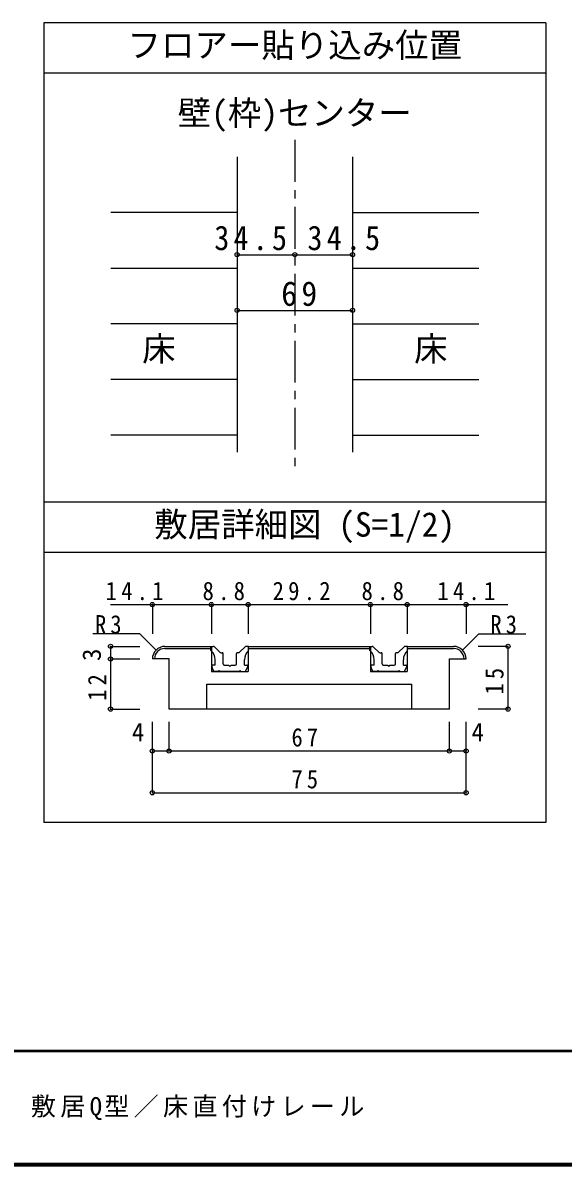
# Model space of a CAD drawing. Units: millimetres, scale not verified, with parts at other scales. Extents: x -973 to 977, y -718 to 696.
# Drawn here: x -448 to -125, y -701 to -18 of the extents above; entities that cross this region are included whole.
import ezdxf
from ezdxf.enums import TextEntityAlignment as Align

# ---------------------------------------------------------------- set-up
doc = ezdxf.new("R2010")
doc.units = ezdxf.units.MM
doc.header["$LTSCALE"] = 5
doc.header["$PDMODE"] = 32
doc.header["$PDSIZE"] = 2.5
doc.linetypes.add('CHAIN1', pattern=[8, 5, -1, 1, -1])
for name, color, linetype in [('0-1_通り芯', 4, 'CHAIN1'), ('0-3_仕上げ', 2, 'Continuous'), ('0-4_枠', 3, 'Continuous'), ('0-A_文字', 3, 'Continuous'), ('0-B_寸法', 7, 'Continuous'), ('1-4_枠', 3, 'Continuous'), ('1-7_金物', 7, 'Continuous'), ('1-B_ﾊｯﾁ', 7, 'Continuous'), ('F-1_枠', 6, 'Continuous'), ('F-A_文字', 7, 'Continuous')]:
    doc.layers.add(name, color=color, linetype=linetype)
doc.styles.add('ＭＳ ゴシック', font='')
doc.styles.get('ＭＳ ゴシック').set_extended_font_data('MS Gothic')

msp = doc.modelspace()

# ---------------------------------------------------------------- linework, layer by layer
at = {"layer": '0-1_通り芯'}
msp.add_line((-285.18, -87.5), (-285.18, -284.007), dxfattribs=at)
at = {"layer": '0-3_仕上げ', "color": 4}
for p, q in [((-319.68, -130.801), (-395.18, -130.801)), ((-250.68, -130.801), (-175.18, -130.801)), ((-395.18, -164.103), (-319.68, -164.103)), ((-250.68, -164.103), (-175.18, -164.103)), ((-319.68, -197.404), (-395.18, -197.404)), ((-250.68, -197.404), (-175.18, -197.404)), ((-319.68, -230.706), (-395.18, -230.706)), ((-250.68, -230.706), (-175.18, -230.706)), ((-319.68, -264.007), (-395.18, -264.007)), ((-250.68, -264.007), (-175.18, -264.007))]:
    msp.add_line(p, q, dxfattribs=at)
at = {"layer": '0-4_枠'}
for p, q in [((-319.68, -97.5), (-319.68, -274.007)), ((-250.68, -97.5), (-250.68, -274.007))]:
    msp.add_line(p, q, dxfattribs=at)
at = {"layer": '0-A_文字'}
for p, q in [((-435.18, -17.5), (-435.18, -495.5)), ((-135.18, -17.5), (-435.18, -17.5)), ((-135.18, -17.5), (-135.18, -495.5)), ((-135.18, -47.5), (-435.18, -47.5)), ((-135.18, -304.007), (-435.18, -304.007)), ((-135.18, -334.007), (-435.18, -334.007)), ((-135.18, -495.5), (-435.18, -495.5))]:
    msp.add_line(p, q, dxfattribs=at)
at = {"layer": '0-B_寸法', "color": 4}
for p, q in [((-319.68, -156.062), (-285.18, -156.062)), ((-285.18, -156.062), (-250.68, -156.062)), ((-319.68, -189.363), (-250.68, -189.363))]:
    msp.add_line(p, q, dxfattribs=at)
at = {"layer": '0-B_寸法'}
for p in [(-319.68, -156.062), (-285.18, -156.062), (-250.68, -156.062), (-319.68, -189.363), (-250.68, -189.363)]:
    msp.add_point(p, dxfattribs=at)
at = {"layer": '1-4_枠'}
for p, q in [((-362.811, -390.188), (-335.061, -390.188)), ((-362.811, -391.438), (-335.061, -391.438)), ((-335.061, -390.188), (-335.061, -405.188)), ((-313.061, -390.188), (-313.061, -405.188)), ((-313.061, -390.188), (-240.061, -390.188)), ((-313.061, -391.438), (-240.061, -391.438)), ((-240.061, -390.188), (-240.061, -405.188)), ((-218.061, -390.188), (-218.061, -405.188)), ((-218.061, -390.188), (-190.311, -390.188)), ((-218.061, -391.438), (-190.311, -391.438)), ((-360.311, -397.688), (-370.311, -397.688)), ((-360.311, -427.688), (-360.311, -397.688)), ((-192.811, -397.688), (-182.811, -397.688)), ((-192.811, -427.688), (-192.811, -397.688)), ((-335.061, -405.188), (-313.061, -405.188)), ((-240.061, -405.188), (-218.061, -405.188)), ((-215.311, -427.688), (-215.311, -412.688)), ((-192.811, -427.688), (-360.311, -427.688))]:
    msp.add_line(p, q, dxfattribs=at)
msp.add_lwpolyline([(-337.811, -427.688), (-337.811, -412.688), (-215.311, -412.688)], dxfattribs=at)
for centre, radius, start, end in [((-362.811, -397.688), 7.5, 90, 180), ((-362.811, -397.688), 6.25, 90, 180), ((-190.311, -397.688), 7.5, 0, 90), ((-190.311, -397.688), 6.25, 0, 90)]:
    msp.add_arc(centre, radius, start, end, dxfattribs=at)
at = {"layer": '1-7_金物'}
for p, q in [((-335.311, -390.189), (-333.954, -390.189)), ((-335.311, -392.689), (-335.311, -390.189)), ((-329.906, -393.719), (-333.07, -390.555)), ((-329.376, -393.939), (-328.561, -393.939)), ((-328.061, -400.688), (-328.061, -394.439)), ((-320.061, -400.688), (-320.061, -394.439)), ((-318.747, -393.939), (-319.561, -393.939)), ((-318.217, -393.719), (-315.053, -390.555)), ((-240.311, -390.189), (-238.954, -390.189)), ((-240.311, -392.689), (-240.311, -390.189)), ((-234.906, -393.719), (-238.07, -390.555)), ((-234.376, -393.939), (-233.561, -393.939)), ((-233.061, -400.688), (-233.061, -394.439)), ((-225.061, -400.688), (-225.061, -394.439)), ((-223.747, -393.939), (-224.561, -393.939)), ((-223.217, -393.719), (-220.053, -390.555)), ((-333.561, -405.188), (-334.776, -402.123)), ((-332.811, -401.438), (-334.311, -401.438)), ((-332.811, -401.438), (-332.811, -398.279)), ((-324.061, -402.188), (-323.311, -401.438)), ((-323.311, -401.438), (-320.811, -401.438)), ((-315.311, -401.438), (-315.311, -398.279)), ((-315.311, -401.438), (-313.811, -401.438)), ((-314.561, -405.188), (-313.347, -402.123)), ((-238.561, -405.188), (-239.776, -402.123)), ((-237.811, -401.438), (-239.311, -401.438)), ((-237.811, -401.438), (-237.811, -398.279)), ((-229.061, -402.188), (-228.311, -401.438)), ((-228.311, -401.438), (-225.811, -401.438)), ((-220.311, -401.438), (-220.311, -398.279)), ((-220.311, -401.438), (-218.811, -401.438)), ((-219.561, -405.188), (-218.347, -402.123)), ((-330.811, -405.188), (-333.561, -405.188)), ((-330.811, -405.188), (-330.311, -404.688)), ((-330.311, -404.688), (-329.811, -405.188)), ((-318.311, -405.188), (-329.811, -405.188)), ((-317.811, -404.688), (-318.311, -405.188)), ((-317.311, -405.188), (-317.811, -404.688)), ((-317.311, -405.188), (-314.561, -405.188)), ((-235.811, -405.188), (-238.561, -405.188)), ((-235.811, -405.188), (-235.311, -404.688)), ((-235.311, -404.688), (-234.811, -405.188)), ((-223.311, -405.188), (-234.811, -405.188)), ((-222.811, -404.688), (-223.311, -405.188)), ((-222.311, -405.188), (-222.811, -404.688)), ((-222.311, -405.188), (-219.561, -405.188))]:
    msp.add_line(p, q, dxfattribs=at)
for points in [[(-312.811, -392.689), (-312.811, -390.189), (-314.169, -390.189)], [(-217.811, -392.689), (-217.811, -390.189), (-219.169, -390.189)], [(-327.311, -401.438), (-324.811, -401.438), (-324.061, -402.188)], [(-232.311, -401.438), (-229.811, -401.438), (-229.061, -402.188)]]:
    msp.add_lwpolyline(points, dxfattribs=at)
for centre, radius, start, end in [((-340.311, -398.279), 7.5, 0, 48.19), ((-333.954, -391.439), 1.25, 45, 90), ((-329.376, -393.189), 0.75, 225, 270), ((-328.561, -394.439), 0.5, 0, 90), ((-319.561, -394.439), 0.5, 90, 180), ((-318.747, -393.189), 0.75, 270, 315), ((-307.812, -398.279), 7.5, 131.81, 180), ((-314.169, -391.439), 1.25, 90, 135), ((-245.311, -398.279), 7.5, 0, 48.19), ((-238.954, -391.439), 1.25, 45, 90), ((-234.376, -393.189), 0.75, 225, 270), ((-233.561, -394.439), 0.5, 0, 90), ((-224.561, -394.439), 0.5, 90, 180), ((-223.747, -393.189), 0.75, 270, 315), ((-212.812, -398.279), 7.5, 131.81, 180), ((-219.169, -391.439), 1.25, 90, 135), ((-334.311, -401.938), 0.5, 90, 201.616), ((-327.311, -400.688), 0.75, 180, 270), ((-320.811, -400.688), 0.75, 270, 0), ((-313.811, -401.938), 0.5, 338.384, 90), ((-239.311, -401.938), 0.5, 90, 201.616), ((-232.311, -400.688), 0.75, 180, 270), ((-225.811, -400.688), 0.75, 270, 0), ((-218.811, -401.938), 0.5, 338.384, 90)]:
    msp.add_arc(centre, radius, start, end, dxfattribs=at)
at = {"layer": '1-B_ﾊｯﾁ', "color": 4}
for p, q in [((-395.311, -365.188), (-335.061, -365.188)), ((-370.311, -365.188), (-370.311, -382.688)), ((-335.061, -365.188), (-335.061, -382.688)), ((-335.061, -365.188), (-313.061, -365.188)), ((-313.061, -365.188), (-313.061, -382.688)), ((-313.061, -365.188), (-240.061, -365.188)), ((-240.061, -365.188), (-240.061, -382.688)), ((-240.061, -365.188), (-218.061, -365.188)), ((-218.061, -365.188), (-218.061, -382.688)), ((-218.061, -365.188), (-157.811, -365.188)), ((-182.811, -365.188), (-182.811, -382.688)), ((-185.008, -392.385), (-175.311, -382.688)), ((-175.311, -382.688), (-147.071, -382.688)), ((-395.311, -390.188), (-377.811, -390.188)), ((-157.811, -390.188), (-175.525, -390.188)), ((-157.811, -390.188), (-157.811, -427.688)), ((-395.311, -397.688), (-377.811, -397.688)), ((-157.811, -427.688), (-175.525, -427.688)), ((-370.311, -452.688), (-370.311, -435.188)), ((-360.311, -452.688), (-360.311, -435.188)), ((-192.811, -452.688), (-192.811, -435.188)), ((-182.811, -452.688), (-182.811, -435.188)), ((-370.311, -452.688), (-182.811, -452.688)), ((-370.311, -477.688), (-370.311, -452.688)), ((-182.811, -477.688), (-182.811, -452.688)), ((-370.311, -477.688), (-182.811, -477.688))]:
    msp.add_line(p, q, dxfattribs=at)
for points in [[(-368.115, -392.385), (-377.811, -382.688), (-405.849, -382.688)], [(-395.311, -390.188), (-395.311, -427.688), (-377.811, -427.688)]]:
    msp.add_lwpolyline(points, dxfattribs=at)
at = {"layer": '1-B_ﾊｯﾁ'}
for p in [(-370.311, -365.188), (-335.061, -365.188), (-313.061, -365.188), (-240.061, -365.188), (-218.061, -365.188), (-182.811, -365.188), (-395.311, -390.188), (-157.811, -390.188), (-395.311, -397.688), (-395.311, -427.688), (-157.811, -427.688), (-370.311, -452.688), (-360.311, -452.688), (-192.811, -452.688), (-182.811, -452.688), (-370.311, -477.688), (-182.811, -477.688)]:
    msp.add_point(p, dxfattribs=at)
at = {"layer": 'F-1_枠'}
for p, q in [((976.653, -631.667), (-973.347, -631.667)), ((976.653, -632.5), (-973.347, -632.5)), ((976.653, -699.167), (-973.347, -699.167)), ((976.653, -700), (-973.347, -700)), ((976.653, -700.833), (-973.347, -700.833))]:
    msp.add_line(p, q, dxfattribs=at)

# ---------------------------------------------------------------- texts
at = {"layer": '0-A_文字', "color": 7, "style": 'ＭＳ ゴシック'}
for s, p in [('フロアー貼り込み位置', (-385.18, -42.5)), ('壁(枠)センター', (-355.18, -83.091)), ('床', (-376.43, -224.055)), ('床', (-213.93, -224.055)), ('敷居詳細図 (S=1/2)', (-369.189, -329.007))]:
    msp.add_text(s, height=14.66, dxfattribs=at).set_placement(p, align=Align.BOTTOM_LEFT)
at = {"layer": '0-B_寸法', "char_height": 14.66, "attachment_point": 7, "style": 'ＭＳ ゴシック'}
for s, insert in [('\\T1.28;\\W0.9;34.5', (-333.299, -153.562)), ('\\T1.28;\\W0.9;34.5', (-277.661, -153.562)), ('\\T1.27;\\W0.95;69', (-293.305, -186.863))]:
    msp.add_mtext(s, dxfattribs=dict(at, insert=insert))
at = {"layer": '1-B_ﾊｯﾁ', "style": 'ＭＳ ゴシック'}
msp.add_text('3', height=11, rotation=90, dxfattribs=at).set_placement((-397.811, -398.938), align=Align.BOTTOM_LEFT)
for p in [(-382.599, -450.188), (-179.623, -450.188)]:
    msp.add_text('4', height=11, dxfattribs=at).set_placement(p, align=Align.BOTTOM_LEFT)
at = {"layer": '1-B_ﾊｯﾁ', "char_height": 11, "attachment_point": 7, "style": 'ＭＳ ゴシック'}
for s, insert in [('\\T1.38;\\W0.9;14.1', (-398.235, -362.688)), ('\\T1.38;\\W0.9;8.8', (-340.311, -362.688)), ('\\T1.38;\\W0.9;29.2', (-298.436, -362.688)), ('\\T1.38;\\W0.9;8.8', (-245.311, -362.688)), ('\\T1.38;\\W0.9;14.1', (-200.026, -362.688)), ('\\T1.36;\\W0.9;R3', (-404.599, -382.688)), ('\\T1.36;\\W0.9;R3', (-168.321, -382.688)), ('\\T1.36;\\W0.9;67', (-287.186, -450.188)), ('\\T1.36;\\W0.9;75', (-287.186, -475.188))]:
    msp.add_mtext(s, dxfattribs=dict(at, insert=insert))
at = {"layer": '1-B_ﾊｯﾁ', "char_height": 11, "attachment_point": 7, "rotation": 90, "style": 'ＭＳ ゴシック'}
for s, insert in [('\\T1.36;\\W0.9;12', (-397.811, -422.688)), ('\\T1.36;\\W0.9;15', (-160.311, -418.938))]:
    msp.add_mtext(s, dxfattribs=dict(at, insert=insert))
at = {"layer": 'F-A_文字', "insert": (-846.68, -673.333), "char_height": 11, "attachment_point": 7, "style": 'ＭＳ ゴシック'}
msp.add_mtext('\\T1.17;ピノアース\u3000引き違い戸\u3000レールタイプ\u3000調整枠\u3000敷居Q型／床直付けレール', dxfattribs=at)

doc.saveas('drawing.dxf')
